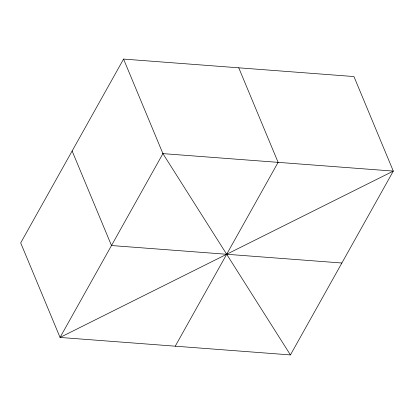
<?xml version="1.0" encoding="UTF-8"?>
<svg xmlns="http://www.w3.org/2000/svg" width="414" height="414" viewBox="0 0 414 414"><rect width="100%" height="100%" fill="white"/><g stroke="black" fill="none" stroke-linecap="round" stroke-linejoin="round"><path stroke-width="0.62" d="M123.563 59.078L20.7 242.904L60.056 337.446L290.437 354.922L393.3 171.096L353.944 76.554L123.563 59.078L162.919 153.62L290.437 354.922M175.246 346.187L278.11 162.355L238.754 67.813M341.871 263.009L111.485 245.533L72.129 150.991M162.919 153.62L60.056 337.446L393.3 171.096L162.919 153.62"/></g></svg>
